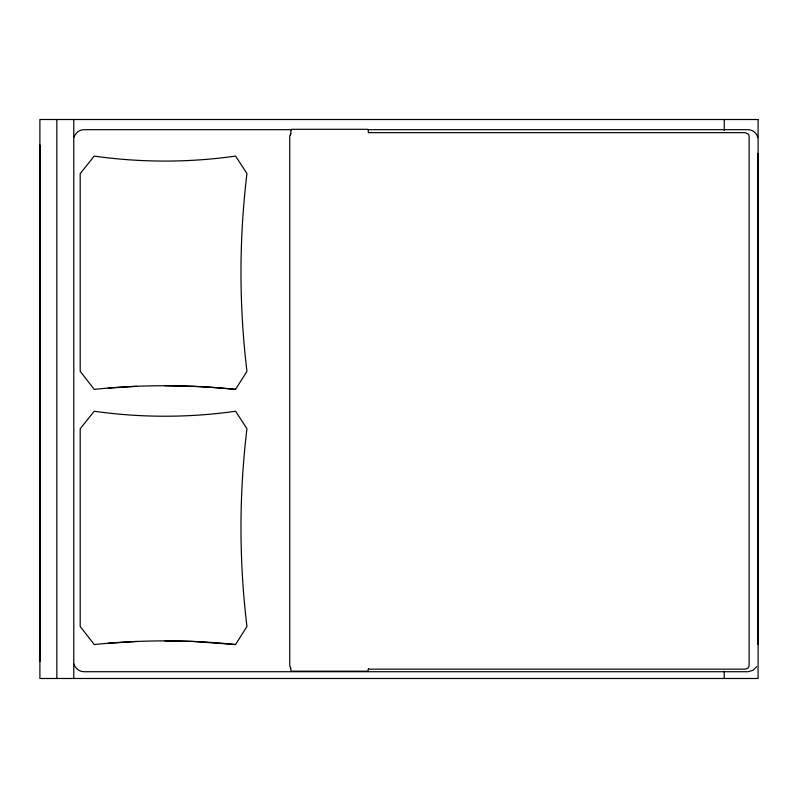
<?xml version="1.0" encoding="UTF-8"?>
<svg xmlns="http://www.w3.org/2000/svg" width="798" height="798" viewBox="0 0 798 798"><rect width="100%" height="100%" fill="white"/><g stroke="black" fill="none" stroke-linecap="round" stroke-linejoin="round"><path stroke-width="1.2" d="M39.9 661.552L39.9 144.917M758.1 644.614L758.1 153.386M368.576 668.674L367.948 671.188L291.16 671.188L290.502 667.806M74.124 137.206C75.311 132.877 79.451 129.705 83.94 129.675L291.988 129.675M235.53 389.404L246.951 371.369C239.001 305.744 239.001 239.171 246.951 173.545L235.58 156.089C188.757 162.732 141.027 162.732 94.214 156.089L80.199 173.605L80.199 371.309L94.254 389.404C141.186 384.397 188.587 384.676 235.53 389.404A676.973 676.973 0 0 0 193.186 386.302L164.897 385.703M235.53 644.555L246.951 626.53C239.001 560.894 239.001 494.321 246.951 428.696L235.58 411.239C188.757 417.883 141.027 417.883 94.214 411.239L80.199 428.755L80.199 626.47L94.254 644.555C127.101 641.143 160.198 640.106 193.186 641.452A676.973 676.973 0 0 1 235.53 644.555L193.186 641.452L164.897 640.864M756.733 666.629L753.023 670.35L747.935 671.716L83.94 671.716C79.451 671.687 75.311 668.515 74.124 664.175M290.861 133.635L289.744 136.009L289.744 665.801L290.861 668.175M108.348 388.077L136.598 386.302M108.348 643.228L136.598 641.452M367.978 129.675L747.935 129.675C752.434 129.705 756.564 132.877 757.751 137.206M368.227 132.648L745.292 132.648L748.604 134.323L749.113 136.009L749.113 665.801L747.995 668.175L745.292 669.153L368.227 669.153M368.596 132.707L367.948 129.316L291.16 129.316L290.502 135.191M724.225 119.51L724.225 130.403M724.225 671.228L724.225 678.49M73.775 119.51L73.775 678.49M56.838 119.51L56.838 678.49M758.1 119.51L39.9 119.51L39.9 678.49L758.1 678.49L758.1 119.51"/></g></svg>
